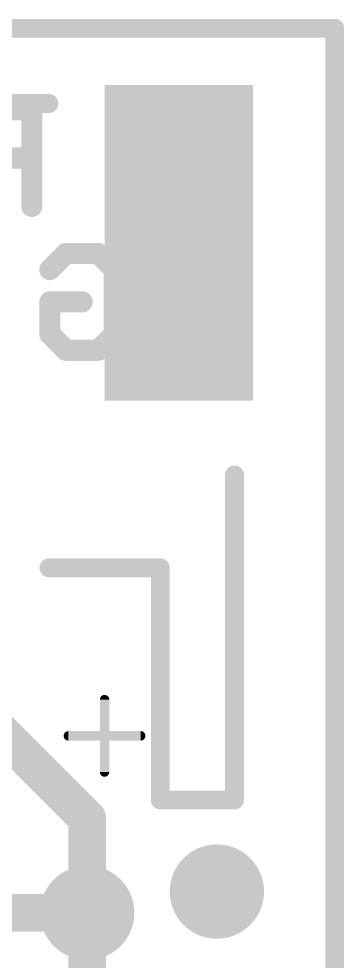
# Model space of a CAD drawing. Extents: x -0.1 to 10.3, y -0.1 to 24.2.
# Drawn here: x 6.76 to 10.26, y 14.08 to 24.23 of the extents above; entities that cross this region are included whole.
import ezdxf

# ---------------------------------------------------------------- set-up
doc = ezdxf.new("R2010")
doc.units = 0
for name, color, linetype in [('1', 12, 'CONTINUOUS'), ('16', 132, 'CONTINUOUS'), ('18', 110, 'CONTINUOUS'), ('20', 53, 'CONTINUOUS'), ('21', 41, 'CONTINUOUS'), ('22', 40, 'CONTINUOUS'), ('51', 53, 'CONTINUOUS')]:
    doc.layers.add(name, color=color, linetype=linetype)

# ---------------------------------------------------------------- blocks, each defined once
blk = doc.blocks.new('RECT')
blk.add_solid([(-0.5, -0.5), (0.5, -0.5), (-0.5, 0.5), (0.5, 0.5)])
blk = doc.blocks.new('ROUNDV')
at = {"const_width": 0.5}
blk.add_lwpolyline([(0, -0.25, 1), (0, 0.25, 1), (0, -0.25)], format="xyb", dxfattribs=at)

msp = doc.modelspace()

# ---------------------------------------------------------------- linework, layer by layer
at = {"layer": '1'}
for points, const_width in [([(10.16, 24.13), (0, 24.13)], 0.2032), ([(10.16, 0), (10.16, 24.13)], 0.2032), ([(7.493, 15.621), (6.494, 16.62)], 0.4064), ([(7.493, 14.605), (7.493, 15.621)], 0.4064)]:
    msp.add_lwpolyline(points, dxfattribs=dict(at, const_width=const_width))
for points, const_width in [([(10.2108, 24.13, 1), (10.1092, 24.13)], 0.1016), ([(10.16, 24.0792, 1), (10.16, 24.1808)], 0.1016), ([(7.5946, 15.621, 1), (7.3914, 15.621)], 0.2032), ([(7.4212, 15.5492, 1), (7.5648, 15.6928)], 0.2032), ([(7.3914, 14.605, 1), (7.5946, 14.605)], 0.2032)]:
    msp.add_lwpolyline(points, format="xyb", dxfattribs=dict(at, const_width=const_width))
at = {"layer": '16'}
for points, const_width in [([(10.16, 24.13), (0, 24.13)], 0.2032), ([(10.16, 0), (10.16, 24.13)], 0.2032), ([(2.286, 14.605), (7.493, 14.605)], 0.4064), ([(7.493, 14.605), (7.493, 13.843)], 0.4064)]:
    msp.add_lwpolyline(points, dxfattribs=dict(at, const_width=const_width))
for points, const_width in [([(10.2108, 24.13, 1), (10.1092, 24.13)], 0.1016), ([(10.16, 24.0792, 1), (10.16, 24.1808)], 0.1016), ([(7.5946, 14.605, 1), (7.3914, 14.605)], 0.2032), ([(7.493, 14.5034, 1), (7.493, 14.7066)], 0.2032)]:
    msp.add_lwpolyline(points, format="xyb", dxfattribs=dict(at, const_width=const_width))
at = {"layer": '20', "const_width": 0.2032}
for points in [[(10.16, 24.13), (0, 24.13)], [(10.16, 0), (10.16, 24.13)]]:
    msp.add_lwpolyline(points, dxfattribs=at)
at = {"layer": '20', "const_width": 0.1016}
for points in [[(10.2108, 24.13, 1), (10.1092, 24.13)], [(10.16, 24.0792, 1), (10.16, 24.1808)]]:
    msp.add_lwpolyline(points, format="xyb", dxfattribs=at)
at = {"layer": '21', "const_width": 0.2032}
for points in [[(7.08, 23.32), (3.08, 23.32)], [(9.08, 15.82), (9.08, 19.32)], [(7.08, 18.32), (8.28, 18.32)], [(8.28, 18.32), (8.28, 15.82)], [(8.28, 15.82), (9.08, 15.82)]]:
    msp.add_lwpolyline(points, dxfattribs=at)
at = {"layer": '21', "const_width": 0.1016}
for points in [[(7.08, 23.2692, 1), (7.08, 23.3708)], [(9.1308, 19.32, 1), (9.0292, 19.32)], [(7.08, 18.3708, 1), (7.08, 18.2692)], [(8.3308, 18.32, 1), (8.2292, 18.32)], [(8.28, 18.2692, 1), (8.28, 18.3708)], [(8.28, 15.8708, 1), (8.28, 15.7692)], [(8.2292, 15.82, 1), (8.3308, 15.82)], [(9.0292, 15.82, 1), (9.1308, 15.82)], [(9.08, 15.7692, 1), (9.08, 15.8708)]]:
    msp.add_lwpolyline(points, format="xyb", dxfattribs=at)
at = {"layer": '22', "const_width": 0.2286}
for points in [[(6.8961, 23.2546), (6.2012, 23.2546)], [(6.8961, 22.2123), (6.8961, 23.2546)], [(6.8961, 22.7334), (6.5487, 22.7334)], [(7.0902, 21.5315), (7.264, 21.7052)], [(7.264, 21.7052), (7.6114, 21.7052)], [(7.6114, 21.7052), (7.7851, 21.5315)], [(7.7851, 21.5315), (7.7851, 20.8366)], [(7.0902, 20.8366), (7.0902, 21.184)], [(7.0902, 21.184), (7.4377, 21.184)], [(7.264, 20.6629), (7.0902, 20.8366)], [(7.7851, 20.8366), (7.6114, 20.6629)], [(7.6114, 20.6629), (7.264, 20.6629)]]:
    msp.add_lwpolyline(points, dxfattribs=at)
at = {"layer": '22', "const_width": 0.1143}
for points in [[(6.9533, 23.2546, 1), (6.839, 23.2546)], [(6.8961, 23.1974, 1), (6.8961, 23.3117)], [(6.8961, 22.6763, 1), (6.8961, 22.7906)], [(6.839, 22.2123, 1), (6.9533, 22.2123)], [(7.264, 21.7623, 1), (7.264, 21.648)], [(7.3044, 21.6648, 1), (7.2235, 21.7456)], [(7.6518, 21.7456, 1), (7.571, 21.6648)], [(7.6114, 21.648, 1), (7.6114, 21.7623)], [(7.0498, 21.5719, 1), (7.1307, 21.4911)], [(7.8423, 21.5315, 1), (7.728, 21.5315)], [(7.7447, 21.4911, 1), (7.8255, 21.5719)], [(7.0902, 21.2412, 1), (7.0902, 21.1269)], [(7.1474, 21.184, 1), (7.0331, 21.184)], [(7.4377, 21.1269, 1), (7.4377, 21.2412)], [(7.1307, 20.877, 1), (7.0498, 20.7962)], [(7.8255, 20.7962, 1), (7.7447, 20.877)], [(7.0331, 20.8366, 1), (7.1474, 20.8366)], [(7.728, 20.8366, 1), (7.8423, 20.8366)], [(7.264, 20.7201, 1), (7.264, 20.6058)], [(7.2235, 20.6225, 1), (7.3044, 20.7033)], [(7.571, 20.7033, 1), (7.6518, 20.6225)], [(7.6114, 20.6058, 1), (7.6114, 20.7201)]]:
    msp.add_lwpolyline(points, format="xyb", dxfattribs=at)
at = {"layer": '51', "const_width": 0.1016}
for points in [[(7.6796, 16.9003), (7.6796, 16.1207)], [(7.2898, 16.5105), (8.0694, 16.5105)]]:
    msp.add_lwpolyline(points, dxfattribs=at)
at = {"layer": '51', "const_width": 0.0508}
for points in [[(7.705, 16.9003, 1), (7.6542, 16.9003)], [(7.2898, 16.5359, 1), (7.2898, 16.4851)], [(8.0694, 16.4851, 1), (8.0694, 16.5359)], [(7.6542, 16.1207, 1), (7.705, 16.1207)]]:
    msp.add_lwpolyline(points, format="xyb", dxfattribs=at)

# ---------------------------------------------------------------- block references
at = {"layer": '1', "xscale": 3.4, "yscale": 1.6, "rotation": 90}
msp.add_blockref('RECT', (8.48, 21.82), dxfattribs=at)
at = {"layer": '18', "xscale": 1.016, "yscale": 1.016}
for p in [(8.89, 14.8336), (8.89, 14.8336), (7.493, 14.605), (7.493, 14.605)]:
    msp.add_blockref('ROUNDV', p, dxfattribs=at)

doc.saveas('drawing.dxf')
